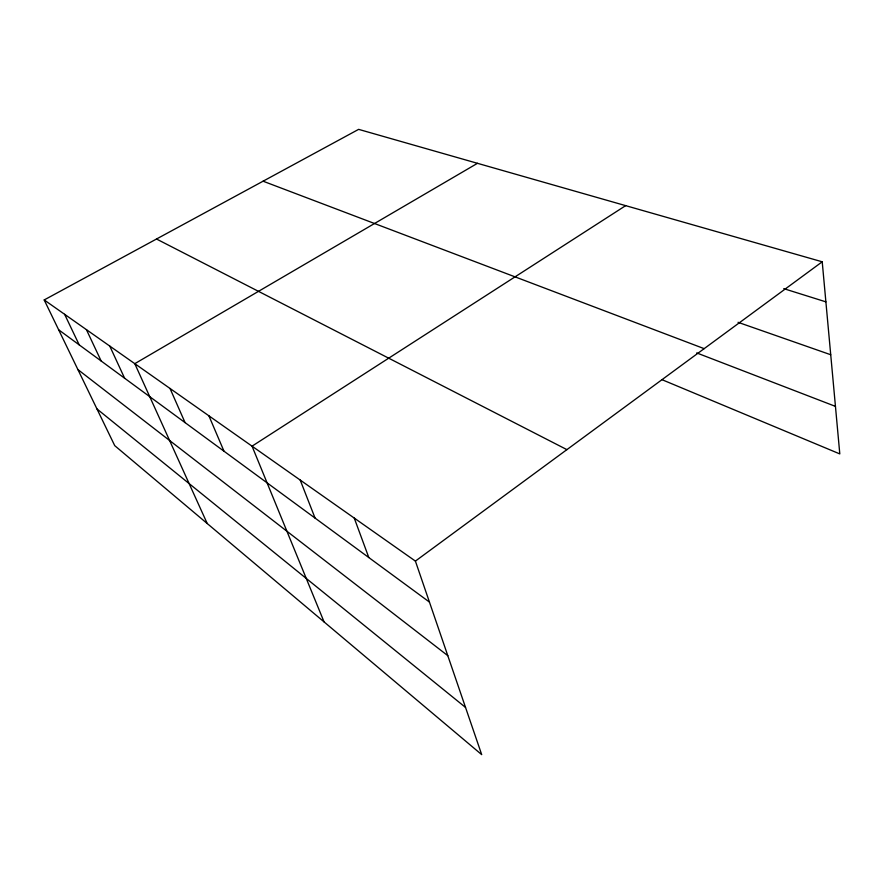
<?xml version="1.0" encoding="UTF-8"?>
<svg xmlns="http://www.w3.org/2000/svg" width="884" height="884" viewBox="0 0 884 884"><rect width="100%" height="100%" fill="white"/><g stroke="black" fill="none" stroke-linecap="round" stroke-linejoin="round"><path stroke-width="1.33" d="M822.219 261.797L358.628 129.362L44.2 299.941L415.403 561.097L822.219 261.797L839.8 453.912L662.238 379.777M625.662 205.641L252.05 446.166L324.063 621.905M477.471 163.308L134.788 363.678L207.221 523.516M783.754 288.648L825.888 301.853M738.029 322.306L830.728 354.738M263.078 181.198L704.161 348.65M696.702 352.926L835.446 406.375M156.512 239.012L566.898 449.636M58.631 329.765L429.436 602.07M77.914 369.578L447.801 655.663M96.975 408.949L465.536 707.432M44.2 299.941L114.732 445.647L481.703 754.638L415.403 561.097M64.62 314.306L79.206 344.87M86.422 329.655L101.152 360.981M109.76 346.064L124.611 378.208M170.015 388.463L185.065 422.607M208.9 415.823L223.983 451.183M300.195 480.034L315.058 518.068M354.252 518.068L368.805 557.539"/></g></svg>
